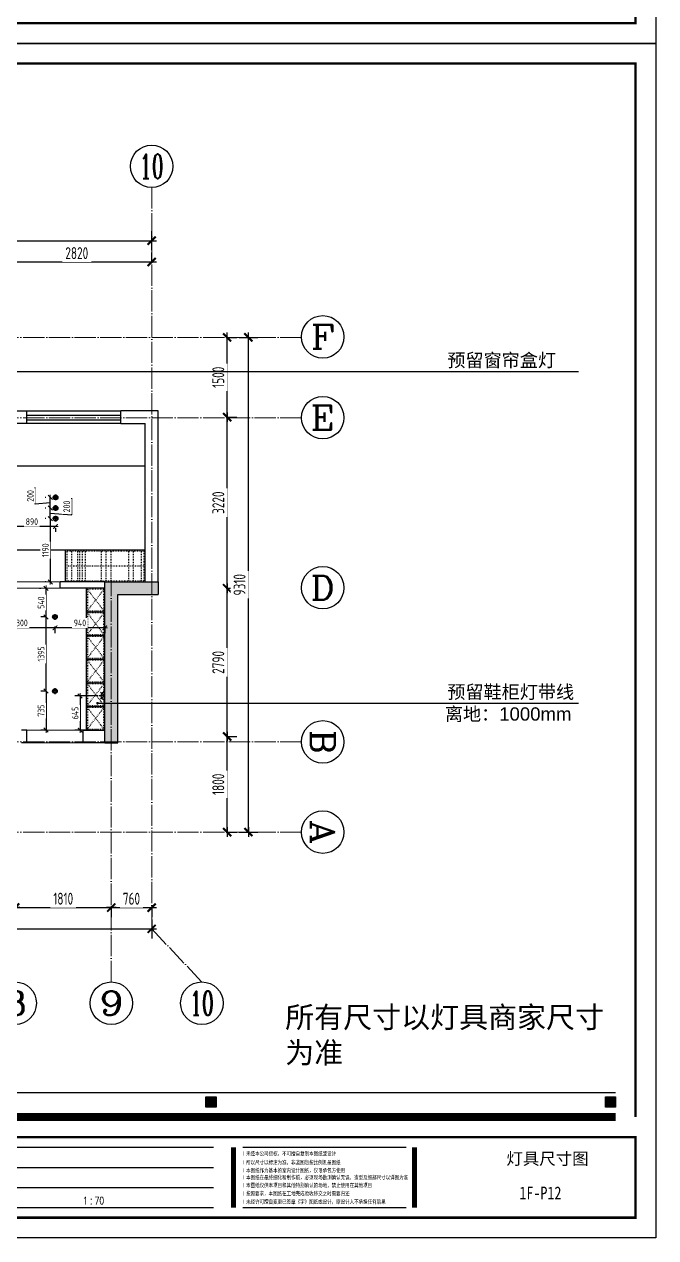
# Model space of a CAD drawing. Header units: inches. Extents: x -50945 to 250244, y -404780 to 18493.
# Drawn here: x 174789 to 186676, y -337352 to -314517 of the extents above; entities that cross this region are included whole.
import ezdxf
from ezdxf.enums import TextEntityAlignment as Align

# ---------------------------------------------------------------- set-up
doc = ezdxf.new("R2010")
doc.units = ezdxf.units.IN
doc.header["$MEASUREMENT"] = 0
doc.linetypes.add('ACAD_ISO03W100', pattern=[30, 12, -18])
doc.linetypes.add('DOTE', pattern=[2.42, 2, -0.2, 0.02, -0.2])
for name, color, linetype in [('0 @ 1 (1)', 7, 'Continuous'), ('15开关布置图-YJ', 2, 'Continuous'), ('AXIS', 1, 'Continuous'), ('AXIS_TEXT', 7, 'Continuous'), ('A图框', 7, 'Continuous'), ('D-ARCHI', 250, 'Continuous'), ('EVH 立面填充', 8, 'Continuous'), ('IBS-003-建筑窗框', 3, 'Continuous'), ('IBS-182-原建筑非承重墙', 150, 'Continuous'), ('IBS-200-原建筑承重墙柱', 200, 'Continuous'), ('IBS-63-原建筑窗', 63, 'Continuous'), ('IDS-040-固定高家具', 40, 'Continuous'), ('IRC-2-天花灯具', 2, 'Continuous'), ('IRC-30-天花轮廓线', 30, 'Continuous'), ('外标注', 50, 'Continuous')]:
    doc.layers.add(name, color=color, linetype=linetype)
doc.layers.add('天棚材质标注', color=2, linetype='Continuous', lineweight=5)
doc.layers.add('门', color=65, linetype='Continuous', lineweight=13)
doc.styles.add('04.YBC-外标注3.0', font='', dxfattribs={"width": 0.8, "height": 3})
doc.styles.add('05.YBC-内标注2.5', font='', dxfattribs={"width": 0.8, "height": 2.5})
doc.styles.add('_TCH_AXIS', font='COMPLEX', dxfattribs={"bigfont": 'GBCBIG'})
doc.styles.add('COMPLEX', font='COMPLEX')
doc.styles.add('HBA-DIMT', font='ARCHS.SHX', dxfattribs={"width": 0.8})
doc.styles.get("Standard").update_dxf_attribs({"font": 'Arial.ttf'})
doc.styles.add('宋体', font='', dxfattribs={"width": 0.8})
doc.styles.get('04.YBC-外标注3.0').set_extended_font_data('SimSun')
doc.styles.get('05.YBC-内标注2.5').set_extended_font_data('SimSun')
doc.styles.get('宋体').set_extended_font_data('SimSun')
doc.dimstyles.new('HBA_40', dxfattribs={"dimscale": 50, "dimtxt": 2.5, "dimasz": 0.1, "dimexe": 2, "dimexo": 2.5, "dimgap": 0.6, "dimtad": 1, "dimdec": 0, "dimrnd": 5, "dimzin": 0, "dimtxsty": 'HBA-DIMT', "dimblk": 'HBA_DIMENSION_TICK', "dimblk1": 'HBA_DIMENSION_TICK', "dimblk2": 'HBA_DIMENSION_TICK', "dimcen": 0.125, "dimclrd": 44, "dimclre": 44, "dimclrt": 2, "dimadec": 0, "dimazin": 0, "dimtfac": 1, "dimtdec": 0, "dimtix": 1, "dimtmove": 1, "dimatfit": 3, "dimldrblk": 'HBA_Leader_Dot', "dimfxl": 0, "dimtvp": 1, "dimtfill": 1, "dimtolj": 1, "dimtzin": 0, "dimarcsym": 0})

# ---------------------------------------------------------------- blocks, each defined once
blk = doc.blocks.new('gegeg')
at = {"layer": 'A图框'}
h = blk.add_hatch(color=256, dxfattribs=at)
h.dxf.hatch_style = 1
h.paths.add_polyline_path([(154931, -57558), (154756, -57558), (154756, -57733), (154931, -57733)])
h = blk.add_hatch(color=256, dxfattribs=at)
h.dxf.hatch_style = 1
h.paths.add_polyline_path([(161887, -57558), (161712, -57558), (161712, -57733), (161887, -57733)])
for p, q in [((133887, -57482), (161887, -57482)), ((151384, -58433), (154884, -58433)), ((155398, -58433), (158242, -58433)), ((151384, -58783), (154884, -58783)), ((151384, -59133), (154884, -59133)), ((151384, -59483), (154884, -59483)), ((155398, -59483), (158242, -59483))]:
    blk.add_line(p, q, dxfattribs=at)
for points in [[(162587, -39218), (162587, -60008), (133187, -60008), (133187, -39218)], [(154756, -57558), (154931, -57558), (154931, -57733), (154756, -57733)], [(161712, -57558), (161887, -57558), (161887, -57733), (161712, -57733)]]:
    blk.add_lwpolyline(points, close=True, dxfattribs=at)
for points, const_width in [([(133537, -40125), (133537, -39568), (162237, -39568), (162237, -57908)], 42), ([(161887, -57908), (133887, -57908)], 140), ([(155234, -58433), (155234, -59483)], 84), ([(158387, -58433), (158387, -59483)], 84)]:
    blk.add_lwpolyline(points, dxfattribs=dict(at, const_width=const_width))
at = {"layer": 'A图框', "const_width": 42}
blk.add_lwpolyline([(133537, -58258), (162237, -58258), (162237, -59658), (133537, -59658)], close=True, dxfattribs=at)
at = {"layer": '0 @ 1 (1)', "insert": (152579, -59363), "char_height": 175, "width": 3199.54, "attachment_point": 4, "style": '05.YBC-内标注2.5'}
blk.add_mtext('{\\fMicrosoft YaHei|b0|i0|c134|p34;\\H0.8x; 1 : 70}', dxfattribs=at)
at = {"layer": 'A图框', "char_height": 70, "attachment_point": 1, "style": '04.YBC-外标注3.0'}
for s, width, insert in [('{\\fArial Unicode MS|b0|i0|c134|p0;l 未经本公司授权，不可擅自复制本图纸或设计}', 1842.18, (155405, -58508)), ('{\\fArial Unicode MS|b0|i0|c134|p0;l 所以尺寸以标注为准，非蓝图勿按比例测量图纸}', 1906.2, (155405, -58662)), ('{\\fArial Unicode MS|b0|i0|c134|p0;l 本图纸作为基本的室内设计图纸，仅限承包方使用}', 2550.12, (155405, -58801)), ('{\\fArial Unicode MS|b0|i0|c134|p0;l 本图纸在最终细化和制作前，必须现场勘测确认无误，造型及细部尺寸以详图为准}', 3701.19, (155405, -58923)), ('{\\fArial Unicode MS|b0|i0|c134|p0;l 本图纸仅供本项目和其他特别确认的场地，禁止使用在其他项目}', 3008.74, (155405, -59060)), ('{\\fArial Unicode MS|b0|i0|c134|p0;l 按照要求，本图纸在工地完成验收移交之时需要归还}', 1941.8, (155405, -59203)), ('{\\fArial Unicode MS|b0|i0|c134|p0;l 未经许可擅自变更已签章《字》图纸或设计，原设计人不承担任何后果}', 3026.66, (155405, -59346))]:
    blk.add_mtext_dynamic_manual_height_columns(s, width=width, gutter_width=1, heights=[0], dxfattribs=dict(at, insert=insert))
blk = doc.blocks.new('HBA_DIMENSION_TICK')
at = {"color": 0, "linetype": 'ByBlock'}
for p, q in [((-10, 0), (0, 0)), ((0, 0), (10, 0))]:
    blk.add_line(p, q, dxfattribs=at)
at = {"color": 50, "linetype": 'ByBlock'}
blk.add_solid([(-10, -7), (-7, -10), (7, 10), (10, 7)], dxfattribs=at)
blk = doc.blocks.new('*D635')
at = {"layer": 'Defpoints', "color": 0, "transparency": 16777216}
for p in [(174617, -330884), (176427, -330884), (176427, -331139)]:
    blk.add_point(p, dxfattribs=at)
at = {"layer": '外标注', "color": 44, "lineweight": -2, "transparency": 16777216}
for p, q in [((174617, -331109), (174617, -331319)), ((174626, -331139), (176418, -331139)), ((176427, -331109), (176427, -331319))]:
    blk.add_line(p, q, dxfattribs=at)
at = {"layer": '外标注', "color": 44, "lineweight": -2, "transparency": 16777216, "xscale": 9, "yscale": 9, "zscale": 9, "rotation": 180}
blk.add_blockref('HBA_DIMENSION_TICK', (174617, -331139), dxfattribs=at)
at = {"layer": '外标注', "color": 44, "lineweight": -2, "transparency": 16777216, "xscale": 9, "yscale": 9, "zscale": 9}
blk.add_blockref('HBA_DIMENSION_TICK', (176427, -331139), dxfattribs=at)
at = {"layer": '外标注', "color": 2, "transparency": 16777216, "insert": (175522, -330972), "char_height": 225, "attachment_point": 5, "style": 'HBA-DIMT', "bg_fill": 3, "box_fill_scale": 1.25, "bg_fill_color": 256, "bg_fill_true_color": 13158600, "bg_fill_transparency": 0}
blk.add_mtext('\\A1;1810', dxfattribs=at)
blk = doc.blocks.new('HBA_Leader_Dot')
at = {"color": 0, "linetype": 'ByBlock'}
blk.add_line((-5, 0), (-10, 0), dxfattribs=at)
at = {"color": 0, "linetype": 'ByBlock', "const_width": 5}
blk.add_lwpolyline([(-2.5, 0, 1), (2.5, 0, 1)], format="xyb", close=True, dxfattribs=at)
blk = doc.blocks.new('*D636')
at = {"layer": 'Defpoints', "color": 0, "transparency": 16777216}
for p in [(176427, -330884), (177187, -330884), (177187, -331139)]:
    blk.add_point(p, dxfattribs=at)
at = {"layer": '外标注', "color": 44, "lineweight": -2, "transparency": 16777216}
for p, q in [((176427, -331109), (176427, -331319)), ((176436, -331139), (177178, -331139)), ((177187, -331109), (177187, -331319))]:
    blk.add_line(p, q, dxfattribs=at)
at = {"layer": '外标注', "color": 44, "lineweight": -2, "transparency": 16777216, "xscale": 9, "yscale": 9, "zscale": 9, "rotation": 180}
blk.add_blockref('HBA_DIMENSION_TICK', (176427, -331139), dxfattribs=at)
at = {"layer": '外标注', "color": 44, "lineweight": -2, "transparency": 16777216, "xscale": 9, "yscale": 9, "zscale": 9}
blk.add_blockref('HBA_DIMENSION_TICK', (177187, -331139), dxfattribs=at)
at = {"layer": '外标注', "color": 2, "transparency": 16777216, "insert": (176807, -330972), "char_height": 225, "attachment_point": 5, "style": 'HBA-DIMT', "bg_fill": 3, "box_fill_scale": 1.25, "bg_fill_color": 256, "bg_fill_true_color": 13158600, "bg_fill_transparency": 0}
blk.add_mtext('\\A1;760', dxfattribs=at)
blk = doc.blocks.new('*D637')
at = {"layer": 'Defpoints', "color": 0, "transparency": 16777216}
for p in [(162487, -331139), (177187, -331139), (177187, -331539)]:
    blk.add_point(p, dxfattribs=at)
at = {"layer": '外标注', "color": 44, "lineweight": -2, "transparency": 16777216}
for p, q in [((162487, -331364), (162487, -331719)), ((162496, -331539), (177178, -331539)), ((177187, -331364), (177187, -331719))]:
    blk.add_line(p, q, dxfattribs=at)
at = {"layer": '外标注', "color": 44, "lineweight": -2, "transparency": 16777216, "xscale": 9, "yscale": 9, "zscale": 9, "rotation": 180}
blk.add_blockref('HBA_DIMENSION_TICK', (162487, -331539), dxfattribs=at)
at = {"layer": '外标注', "color": 44, "lineweight": -2, "transparency": 16777216, "xscale": 9, "yscale": 9, "zscale": 9}
blk.add_blockref('HBA_DIMENSION_TICK', (177187, -331539), dxfattribs=at)
at = {"layer": '外标注', "color": 2, "transparency": 16777216, "insert": (169837, -331372), "char_height": 225, "attachment_point": 5, "style": 'HBA-DIMT', "bg_fill": 3, "box_fill_scale": 1.25, "bg_fill_color": 256, "bg_fill_true_color": 13158600, "bg_fill_transparency": 0}
blk.add_mtext('\\A1;14700', dxfattribs=at)
blk = doc.blocks.new('*D638')
at = {"layer": 'Defpoints', "color": 0, "transparency": 16777216}
for p in [(178365, -327920), (178607, -327920), (178365, -329719)]:
    blk.add_point(p, dxfattribs=at)
at = {"layer": '外标注', "color": 44, "lineweight": -2, "transparency": 16777216}
for p, q in [((178590, -327920), (178787, -327920)), ((178607, -329710), (178607, -327929)), ((178590, -329719), (178787, -329719))]:
    blk.add_line(p, q, dxfattribs=at)
at = {"layer": '外标注', "color": 44, "lineweight": -2, "transparency": 16777216, "xscale": 9, "yscale": 9, "zscale": 9}
for p, rotation in [((178607, -327920), 90), ((178607, -329719), 270)]:
    blk.add_blockref('HBA_DIMENSION_TICK', p, dxfattribs=dict(at, rotation=rotation))
at = {"layer": '外标注', "color": 2, "transparency": 16777216, "insert": (178441, -328820), "char_height": 225, "attachment_point": 5, "rotation": 90, "style": 'HBA-DIMT', "bg_fill": 3, "box_fill_scale": 1.25, "bg_fill_color": 256, "bg_fill_true_color": 13158600, "bg_fill_transparency": 0}
blk.add_mtext('\\A1;1800', dxfattribs=at)
blk = doc.blocks.new('*D639')
at = {"layer": 'Defpoints', "color": 0, "transparency": 16777216}
for p in [(178365, -325130), (178607, -325130), (178365, -327920)]:
    blk.add_point(p, dxfattribs=at)
at = {"layer": '外标注', "color": 44, "lineweight": -2, "transparency": 16777216}
for p, q in [((178590, -325130), (178787, -325130)), ((178607, -327911), (178607, -325139)), ((178590, -327920), (178787, -327920))]:
    blk.add_line(p, q, dxfattribs=at)
at = {"layer": '外标注', "color": 44, "lineweight": -2, "transparency": 16777216, "xscale": 9, "yscale": 9, "zscale": 9}
for p, rotation in [((178607, -325130), 90), ((178607, -327920), 270)]:
    blk.add_blockref('HBA_DIMENSION_TICK', p, dxfattribs=dict(at, rotation=rotation))
at = {"layer": '外标注', "color": 2, "transparency": 16777216, "insert": (178441, -326525), "char_height": 225, "attachment_point": 5, "rotation": 90, "style": 'HBA-DIMT', "bg_fill": 3, "box_fill_scale": 1.25, "bg_fill_color": 256, "bg_fill_true_color": 13158600, "bg_fill_transparency": 0}
blk.add_mtext('\\A1;2790', dxfattribs=at)
blk = doc.blocks.new('*D640')
at = {"layer": 'Defpoints', "color": 0, "transparency": 16777216}
for p in [(178365, -321910), (178607, -321910), (178365, -325130)]:
    blk.add_point(p, dxfattribs=at)
at = {"layer": '外标注', "color": 44, "lineweight": -2, "transparency": 16777216}
for p, q in [((178590, -321910), (178787, -321910)), ((178607, -325121), (178607, -321919)), ((178590, -325130), (178787, -325130))]:
    blk.add_line(p, q, dxfattribs=at)
at = {"layer": '外标注', "color": 44, "lineweight": -2, "transparency": 16777216, "xscale": 9, "yscale": 9, "zscale": 9}
for p, rotation in [((178607, -321910), 90), ((178607, -325130), 270)]:
    blk.add_blockref('HBA_DIMENSION_TICK', p, dxfattribs=dict(at, rotation=rotation))
at = {"layer": '外标注', "color": 2, "transparency": 16777216, "insert": (178441, -323520), "char_height": 225, "attachment_point": 5, "rotation": 90, "style": 'HBA-DIMT', "bg_fill": 3, "box_fill_scale": 1.25, "bg_fill_color": 256, "bg_fill_true_color": 13158600, "bg_fill_transparency": 0}
blk.add_mtext('\\A1;3220', dxfattribs=at)
blk = doc.blocks.new('*D641')
at = {"layer": 'Defpoints', "color": 0, "transparency": 16777216}
for p in [(178365, -320410), (178607, -320410), (178365, -321910)]:
    blk.add_point(p, dxfattribs=at)
at = {"layer": '外标注', "color": 44, "lineweight": -2, "transparency": 16777216}
for p, q in [((178590, -320410), (178787, -320410)), ((178607, -321901), (178607, -320419)), ((178590, -321910), (178787, -321910))]:
    blk.add_line(p, q, dxfattribs=at)
at = {"layer": '外标注', "color": 44, "lineweight": -2, "transparency": 16777216, "xscale": 9, "yscale": 9, "zscale": 9}
for p, rotation in [((178607, -320410), 90), ((178607, -321910), 270)]:
    blk.add_blockref('HBA_DIMENSION_TICK', p, dxfattribs=dict(at, rotation=rotation))
at = {"layer": '外标注', "color": 2, "transparency": 16777216, "insert": (178441, -321160), "char_height": 225, "attachment_point": 5, "rotation": 90, "style": 'HBA-DIMT', "bg_fill": 3, "box_fill_scale": 1.25, "bg_fill_color": 256, "bg_fill_true_color": 13158600, "bg_fill_transparency": 0}
blk.add_mtext('\\A1;1500', dxfattribs=at)
blk = doc.blocks.new('*D642')
at = {"layer": 'Defpoints', "color": 0, "transparency": 16777216}
for p in [(178607, -320410), (179007, -320410), (178607, -329719)]:
    blk.add_point(p, dxfattribs=at)
at = {"layer": '外标注', "color": 44, "lineweight": -2, "transparency": 16777216}
for p, q in [((178832, -320410), (179187, -320410)), ((179007, -329710), (179007, -320419)), ((178832, -329719), (179187, -329719))]:
    blk.add_line(p, q, dxfattribs=at)
at = {"layer": '外标注', "color": 44, "lineweight": -2, "transparency": 16777216, "xscale": 9, "yscale": 9, "zscale": 9}
for p, rotation in [((179007, -320410), 90), ((179007, -329719), 270)]:
    blk.add_blockref('HBA_DIMENSION_TICK', p, dxfattribs=dict(at, rotation=rotation))
at = {"layer": '外标注', "color": 2, "transparency": 16777216, "insert": (178841, -325064), "char_height": 225, "attachment_point": 5, "rotation": 90, "style": 'HBA-DIMT', "bg_fill": 3, "box_fill_scale": 1.25, "bg_fill_color": 256, "bg_fill_true_color": 13158600, "bg_fill_transparency": 0}
blk.add_mtext('\\A1;9310', dxfattribs=at)
blk = doc.blocks.new('*D646')
at = {"layer": 'Defpoints', "color": 0, "transparency": 16777216}
for p in [(177187, -318990), (174367, -319215), (177187, -319215)]:
    blk.add_point(p, dxfattribs=at)
at = {"layer": '外标注', "color": 44, "lineweight": -2, "transparency": 16777216}
for p, q in [((174367, -318990), (174367, -318810)), ((174376, -318990), (177178, -318990)), ((177187, -318990), (177187, -318810))]:
    blk.add_line(p, q, dxfattribs=at)
at = {"layer": '外标注', "color": 44, "lineweight": -2, "transparency": 16777216, "xscale": 9, "yscale": 9, "zscale": 9, "rotation": 180}
blk.add_blockref('HBA_DIMENSION_TICK', (174367, -318990), dxfattribs=at)
at = {"layer": '外标注', "color": 44, "lineweight": -2, "transparency": 16777216, "xscale": 9, "yscale": 9, "zscale": 9}
blk.add_blockref('HBA_DIMENSION_TICK', (177187, -318990), dxfattribs=at)
at = {"layer": '外标注', "color": 2, "transparency": 16777216, "insert": (175777, -318824), "char_height": 225, "attachment_point": 5, "style": 'HBA-DIMT', "bg_fill": 3, "box_fill_scale": 1.25, "bg_fill_color": 256, "bg_fill_true_color": 13158600, "bg_fill_transparency": 0}
blk.add_mtext('\\A1;2820', dxfattribs=at)
blk = doc.blocks.new('*D647')
at = {"layer": 'Defpoints', "color": 0, "transparency": 16777216}
for p in [(177187, -318590), (162487, -318990), (177187, -318990)]:
    blk.add_point(p, dxfattribs=at)
at = {"layer": '外标注', "color": 44, "lineweight": -2, "transparency": 16777216}
for p, q in [((162487, -318765), (162487, -318410)), ((177187, -318765), (177187, -318410)), ((162496, -318590), (177178, -318590))]:
    blk.add_line(p, q, dxfattribs=at)
at = {"layer": '外标注', "color": 44, "lineweight": -2, "transparency": 16777216, "xscale": 9, "yscale": 9, "zscale": 9, "rotation": 180}
blk.add_blockref('HBA_DIMENSION_TICK', (162487, -318590), dxfattribs=at)
at = {"layer": '外标注', "color": 44, "lineweight": -2, "transparency": 16777216, "xscale": 9, "yscale": 9, "zscale": 9}
blk.add_blockref('HBA_DIMENSION_TICK', (177187, -318590), dxfattribs=at)
at = {"layer": '外标注', "color": 2, "transparency": 16777216, "insert": (169837, -318424), "char_height": 225, "attachment_point": 5, "style": 'HBA-DIMT', "bg_fill": 3, "box_fill_scale": 1.25, "bg_fill_color": 256, "bg_fill_true_color": 13158600, "bg_fill_transparency": 0}
blk.add_mtext('\\A1;14700', dxfattribs=at)
blk = doc.blocks.new('_AXISO')
blk.add_circle((0, 0), 0.5)
at = {"layer": 'AXIS_TEXT', "style": 'COMPLEX', "width": 1.041667}
blk.add_attdef('A', text='', height=0.56, dxfattribs=at).set_placement((-0.25, -0.28), (0.25, -0.28), align=Align.FIT)
blk = doc.blocks.new('A$C2C253EB8')
at = {"layer": 'IRC-2-天花灯具', "color": 250}
for p, q in [((0, 55), (110, 55)), ((55, 0), (55, 110))]:
    blk.add_line(p, q, dxfattribs=at)
at = {"layer": 'IRC-2-天花灯具', "color": 2}
blk.add_ellipse((55, 55), major_axis=(44, 0), ratio=1, start_param=1.571461413961594, end_param=7.85464672114118, dxfattribs=at)
at = {"layer": 'IRC-2-天花灯具', "color": 251}
blk.add_ellipse((55, 55), major_axis=(33, 0), ratio=1, start_param=1.570667, end_param=7.853852, dxfattribs=at)
blk = doc.blocks.new('*D653')
at = {"layer": 'Defpoints', "color": 0, "transparency": 16777216}
for p in [(175312, -327065), (175198, -327800), (175312, -327800)]:
    blk.add_point(p, dxfattribs=at)
at = {"layer": '天棚材质标注', "color": 44, "lineweight": -2, "transparency": 16777216}
for p, q in [((175187, -327065), (175098, -327065)), ((175198, -327070), (175198, -327795)), ((175187, -327800), (175098, -327800))]:
    blk.add_line(p, q, dxfattribs=at)
at = {"layer": '天棚材质标注', "color": 44, "lineweight": -2, "transparency": 16777216, "xscale": 5, "yscale": 5, "zscale": 5}
for p, rotation in [((175198, -327065), 90), ((175198, -327800), 270)]:
    blk.add_blockref('HBA_DIMENSION_TICK', p, dxfattribs=dict(at, rotation=rotation))
at = {"layer": '天棚材质标注', "color": 2, "transparency": 16777216, "insert": (175106, -327433), "char_height": 125, "attachment_point": 5, "rotation": 90, "style": 'HBA-DIMT', "bg_fill": 3, "box_fill_scale": 1.25, "bg_fill_color": 256, "bg_fill_true_color": 13158600, "bg_fill_transparency": 0}
blk.add_mtext('\\A1;735', dxfattribs=at)
blk = doc.blocks.new('*D654')
at = {"layer": 'Defpoints', "color": 0, "transparency": 16777216}
for p in [(175198, -325670), (175312, -325670), (175312, -327065)]:
    blk.add_point(p, dxfattribs=at)
at = {"layer": '天棚材质标注', "color": 44, "lineweight": -2, "transparency": 16777216}
for p, q in [((175187, -325670), (175098, -325670)), ((175198, -327060), (175198, -325675)), ((175187, -327065), (175098, -327065))]:
    blk.add_line(p, q, dxfattribs=at)
at = {"layer": '天棚材质标注', "color": 44, "lineweight": -2, "transparency": 16777216, "xscale": 5, "yscale": 5, "zscale": 5}
for p, rotation in [((175198, -325670), 90), ((175198, -327065), 270)]:
    blk.add_blockref('HBA_DIMENSION_TICK', p, dxfattribs=dict(at, rotation=rotation))
at = {"layer": '天棚材质标注', "color": 2, "transparency": 16777216, "insert": (175106, -326368), "char_height": 125, "attachment_point": 5, "rotation": 90, "style": 'HBA-DIMT', "bg_fill": 3, "box_fill_scale": 1.25, "bg_fill_color": 256, "bg_fill_true_color": 13158600, "bg_fill_transparency": 0}
blk.add_mtext('\\A1;1395', dxfattribs=at)
blk = doc.blocks.new('*D655')
at = {"layer": 'Defpoints', "color": 0, "transparency": 16777216}
for p in [(175198, -325130), (175198, -325130), (175312, -325670)]:
    blk.add_point(p, dxfattribs=at)
at = {"layer": '天棚材质标注', "color": 44, "lineweight": -2, "transparency": 16777216}
for p, q in [((175073, -325130), (175098, -325130)), ((175198, -325665), (175198, -325135)), ((175187, -325670), (175098, -325670))]:
    blk.add_line(p, q, dxfattribs=at)
at = {"layer": '天棚材质标注', "color": 44, "lineweight": -2, "transparency": 16777216, "xscale": 5, "yscale": 5, "zscale": 5}
for p, rotation in [((175198, -325130), 90), ((175198, -325670), 270)]:
    blk.add_blockref('HBA_DIMENSION_TICK', p, dxfattribs=dict(at, rotation=rotation))
at = {"layer": '天棚材质标注', "color": 2, "transparency": 16777216, "insert": (175106, -325400), "char_height": 125, "attachment_point": 5, "rotation": 90, "style": 'HBA-DIMT', "bg_fill": 3, "box_fill_scale": 1.25, "bg_fill_color": 256, "bg_fill_true_color": 13158600, "bg_fill_transparency": 0}
blk.add_mtext('\\A1;540', dxfattribs=at)
blk = doc.blocks.new('*D656')
at = {"layer": 'Defpoints', "color": 0, "transparency": 16777216}
for p in [(175367, -325725), (176307, -325763), (175367, -325875)]:
    blk.add_point(p, dxfattribs=at)
at = {"layer": '天棚材质标注', "color": 44, "lineweight": -2, "transparency": 16777216}
for p, q in [((175367, -325850), (175367, -325975)), ((176302, -325875), (175372, -325875)), ((176307, -325888), (176307, -325975))]:
    blk.add_line(p, q, dxfattribs=at)
at = {"layer": '天棚材质标注', "color": 44, "lineweight": -2, "transparency": 16777216, "xscale": 5, "yscale": 5, "zscale": 5, "rotation": 180}
blk.add_blockref('HBA_DIMENSION_TICK', (175367, -325875), dxfattribs=at)
at = {"layer": '天棚材质标注', "color": 44, "lineweight": -2, "transparency": 16777216, "xscale": 5, "yscale": 5, "zscale": 5}
blk.add_blockref('HBA_DIMENSION_TICK', (176307, -325875), dxfattribs=at)
at = {"layer": '天棚材质标注', "color": 2, "transparency": 16777216, "insert": (175837, -325782), "char_height": 125, "attachment_point": 5, "style": 'HBA-DIMT', "bg_fill": 3, "box_fill_scale": 1.25, "bg_fill_color": 256, "bg_fill_true_color": 13158600, "bg_fill_transparency": 0}
blk.add_mtext('\\A1;940', dxfattribs=at)
blk = doc.blocks.new('*D657')
at = {"layer": 'Defpoints', "color": 0, "transparency": 16777216}
for p in [(174067, -325725), (175367, -325725), (174067, -325875)]:
    blk.add_point(p, dxfattribs=at)
at = {"layer": '天棚材质标注', "color": 44, "lineweight": -2, "transparency": 16777216}
for p, q in [((174067, -325850), (174067, -325975)), ((175367, -325850), (175367, -325975)), ((175362, -325875), (174072, -325875))]:
    blk.add_line(p, q, dxfattribs=at)
at = {"layer": '天棚材质标注', "color": 44, "lineweight": -2, "transparency": 16777216, "xscale": 5, "yscale": 5, "zscale": 5, "rotation": 180}
blk.add_blockref('HBA_DIMENSION_TICK', (174067, -325875), dxfattribs=at)
at = {"layer": '天棚材质标注', "color": 44, "lineweight": -2, "transparency": 16777216, "xscale": 5, "yscale": 5, "zscale": 5}
blk.add_blockref('HBA_DIMENSION_TICK', (175367, -325875), dxfattribs=at)
at = {"layer": '天棚材质标注', "color": 2, "transparency": 16777216, "insert": (174717, -325782), "char_height": 125, "attachment_point": 5, "style": 'HBA-DIMT', "bg_fill": 3, "box_fill_scale": 1.25, "bg_fill_color": 256, "bg_fill_true_color": 13158600, "bg_fill_transparency": 0}
blk.add_mtext('\\A1;1300', dxfattribs=at)
blk = doc.blocks.new('*D664')
at = {"layer": 'Defpoints', "color": 0, "transparency": 16777216}
for p in [(174487, -323875), (174487, -323969), (175377, -323875)]:
    blk.add_point(p, dxfattribs=at)
at = {"layer": '天棚材质标注', "color": 44, "lineweight": -2, "transparency": 16777216}
for p, q in [((174487, -324000), (174487, -324069)), ((175372, -323969), (174492, -323969)), ((175377, -324000), (175377, -324069))]:
    blk.add_line(p, q, dxfattribs=at)
at = {"layer": '天棚材质标注', "color": 44, "lineweight": -2, "transparency": 16777216, "xscale": 5, "yscale": 5, "zscale": 5, "rotation": 180}
blk.add_blockref('HBA_DIMENSION_TICK', (174487, -323969), dxfattribs=at)
at = {"layer": '天棚材质标注', "color": 44, "lineweight": -2, "transparency": 16777216, "xscale": 5, "yscale": 5, "zscale": 5}
blk.add_blockref('HBA_DIMENSION_TICK', (175377, -323969), dxfattribs=at)
at = {"layer": '天棚材质标注', "color": 2, "transparency": 16777216, "insert": (174932, -323877), "char_height": 125, "attachment_point": 5, "style": 'HBA-DIMT', "bg_fill": 3, "box_fill_scale": 1.25, "bg_fill_color": 256, "bg_fill_true_color": 13158600, "bg_fill_transparency": 0}
blk.add_mtext('\\A1;890', dxfattribs=at)
blk = doc.blocks.new('*D665')
at = {"layer": 'Defpoints', "color": 0, "transparency": 16777216}
for p in [(175322, -323820), (175279, -325010), (175322, -325010)]:
    blk.add_point(p, dxfattribs=at)
at = {"layer": '天棚材质标注', "color": 44, "lineweight": -2, "transparency": 16777216}
for p, q in [((175197, -323820), (175179, -323820)), ((175279, -323825), (175279, -325005)), ((175197, -325010), (175179, -325010))]:
    blk.add_line(p, q, dxfattribs=at)
at = {"layer": '天棚材质标注', "color": 44, "lineweight": -2, "transparency": 16777216, "xscale": 5, "yscale": 5, "zscale": 5}
for p, rotation in [((175279, -323820), 90), ((175279, -325010), 270)]:
    blk.add_blockref('HBA_DIMENSION_TICK', p, dxfattribs=dict(at, rotation=rotation))
at = {"layer": '天棚材质标注', "color": 2, "transparency": 16777216, "insert": (175187, -324415), "char_height": 125, "attachment_point": 5, "rotation": 90, "style": 'HBA-DIMT', "bg_fill": 3, "box_fill_scale": 1.25, "bg_fill_color": 256, "bg_fill_true_color": 13158600, "bg_fill_transparency": 0}
blk.add_mtext('\\A1;1190', dxfattribs=at)
blk = doc.blocks.new('*D666')
at = {"layer": 'Defpoints', "color": 0, "transparency": 16777216}
for p in [(175279, -323620), (175322, -323620), (175322, -323820)]:
    blk.add_point(p, dxfattribs=at)
at = {"layer": '天棚材质标注', "color": 44, "lineweight": -2, "transparency": 16777216}
for p, q in [((175681, -323750), (175681, -323433)), ((175197, -323620), (175179, -323620)), ((175279, -323815), (175279, -323625)), ((175279, -323720), (175681, -323750)), ((175197, -323820), (175179, -323820))]:
    blk.add_line(p, q, dxfattribs=at)
at = {"layer": '天棚材质标注', "color": 44, "lineweight": -2, "transparency": 16777216, "xscale": 5, "yscale": 5, "zscale": 5}
for p, rotation in [((175279, -323620), 90), ((175279, -323820), 270)]:
    blk.add_blockref('HBA_DIMENSION_TICK', p, dxfattribs=dict(at, rotation=rotation))
at = {"layer": '天棚材质标注', "color": 2, "transparency": 16777216, "insert": (175588, -323592), "char_height": 125, "attachment_point": 5, "rotation": 90, "style": 'HBA-DIMT', "bg_fill": 3, "box_fill_scale": 1.25, "bg_fill_color": 256, "bg_fill_true_color": 13158600, "bg_fill_transparency": 0}
blk.add_mtext('\\A1;200', dxfattribs=at)
blk = doc.blocks.new('*D667')
at = {"layer": 'Defpoints', "color": 0, "transparency": 16777216}
for p in [(175279, -323420), (175322, -323420), (175322, -323620)]:
    blk.add_point(p, dxfattribs=at)
at = {"layer": '天棚材质标注', "color": 44, "lineweight": -2, "transparency": 16777216}
for p, q in [((174996, -323550), (174996, -323233)), ((175279, -323520), (174996, -323550)), ((175197, -323420), (175179, -323420)), ((175279, -323615), (175279, -323425)), ((175197, -323620), (175179, -323620))]:
    blk.add_line(p, q, dxfattribs=at)
at = {"layer": '天棚材质标注', "color": 44, "lineweight": -2, "transparency": 16777216, "xscale": 5, "yscale": 5, "zscale": 5}
for p, rotation in [((175279, -323420), 90), ((175279, -323620), 270)]:
    blk.add_blockref('HBA_DIMENSION_TICK', p, dxfattribs=dict(at, rotation=rotation))
at = {"layer": '天棚材质标注', "color": 2, "transparency": 16777216, "insert": (174904, -323392), "char_height": 125, "attachment_point": 5, "rotation": 90, "style": 'HBA-DIMT', "bg_fill": 3, "box_fill_scale": 1.25, "bg_fill_color": 256, "bg_fill_true_color": 13158600, "bg_fill_transparency": 0}
blk.add_mtext('\\A1;200', dxfattribs=at)
blk = doc.blocks.new('fhty')
at = {"layer": 'IRC-2-天花灯具'}
for p, q in [((717910, -196860), (717910, -197065)), ((717910, -196962), (717990, -196900)), ((717910, -196962), (718019, -196962)), ((717910, -196962), (717990, -197025))]:
    blk.add_line(p, q, dxfattribs=at)
blk.add_arc((717910, -196962), 74.3, 270, 90, dxfattribs=at)
blk = doc.blocks.new('*D729')
at = {"layer": 'Defpoints', "color": 0, "transparency": 16777216}
for p in [(176307, -327157), (175839, -327800), (176307, -327800)]:
    blk.add_point(p, dxfattribs=at)
at = {"layer": '天棚材质标注', "color": 44, "lineweight": -2, "transparency": 16777216}
for p, q in [((176182, -327157), (175739, -327157)), ((175839, -327162), (175839, -327795)), ((176182, -327800), (175739, -327800))]:
    blk.add_line(p, q, dxfattribs=at)
at = {"layer": '天棚材质标注', "color": 44, "lineweight": -2, "transparency": 16777216, "xscale": 5, "yscale": 5, "zscale": 5}
for p, rotation in [((175839, -327157), 90), ((175839, -327800), 270)]:
    blk.add_blockref('HBA_DIMENSION_TICK', p, dxfattribs=dict(at, rotation=rotation))
at = {"layer": '天棚材质标注', "color": 2, "transparency": 16777216, "insert": (175746, -327478), "char_height": 125, "attachment_point": 5, "rotation": 90, "style": 'HBA-DIMT', "bg_fill": 3, "box_fill_scale": 1.25, "bg_fill_color": 256, "bg_fill_true_color": 13158600, "bg_fill_transparency": 0}
blk.add_mtext('\\A1;645', dxfattribs=at)

msp = doc.modelspace()

# ---------------------------------------------------------------- hatches: boundary and pattern name
at = {"layer": 'EVH 立面填充'}
h = msp.add_hatch(color=256, dxfattribs=at)
h.dxf.hatch_style = 1
h.paths.add_polyline_path([(176547.07, -325250.4), (177307.07, -325250.4), (177307.07, -325010.4), (176307.07, -325010.4), (176307.07, -328040.4), (176547.07, -328040.4)])

# ---------------------------------------------------------------- linework, layer by layer
for p in [(175957.07, -325575.4), (175957.07, -326020.4), (175957.07, -326465.4), (175957.07, -326910.4), (175957.07, -327355.4)]:
    msp.add_point(p)
at = {"layer": 'IBS-003-建筑窗框', "color": 251, "ltscale": 10}
for p, q in [((174837.07, -321790.4), (176607.07, -321790.4)), ((176607.07, -322030.4), (174837.07, -322030.4))]:
    msp.add_line(p, q, dxfattribs=at)
at = {"layer": 'IBS-182-原建筑非承重墙'}
for p, q in [((174487.07, -321790.4), (174837.07, -321790.4)), ((174837.07, -322030.4), (174837.07, -321790.4)), ((177307.07, -321790.4), (176607.07, -321790.4)), ((176607.07, -322030.4), (176607.07, -321790.4)), ((177307.07, -325010.4), (177307.07, -321790.4)), ((174837.07, -322030.4), (174487.07, -322030.4)), ((176607.07, -322030.4), (177067.07, -322030.4)), ((177067.07, -325010.4), (177067.07, -322030.4)), ((175467.07, -325130.4), (175467.07, -325010.4)), ((176307.07, -325010.4), (175467.07, -325010.4)), ((176307.07, -325130.4), (175467.07, -325130.4)), ((174836.77, -327800.4), (174736.77, -327800.4)), ((174836.77, -328040.4), (174836.77, -327800.4)), ((175897.07, -328040.4), (175897.07, -327800.4)), ((175897.07, -327800.4), (176307.07, -327800.4)), ((174836.77, -328040.4), (174736.77, -328040.4)), ((176307.07, -328040.4), (175897.07, -328040.4))]:
    msp.add_line(p, q, dxfattribs=at)
at = {"layer": 'IBS-200-原建筑承重墙柱', "ltscale": 0.02}
for p, q in [((176307.07, -328040.4), (176307.07, -325010.4)), ((176307.07, -325010.4), (177307.07, -325010.4)), ((177307.07, -325010.4), (177307.07, -325250.4)), ((176547.07, -328040.4), (176547.07, -325250.4)), ((176547.07, -325250.4), (177307.07, -325250.4)), ((176307.07, -328040.4), (176547.07, -328040.4))]:
    msp.add_line(p, q, dxfattribs=at)
at = {"layer": 'IBS-63-原建筑窗'}
for p, q in [((174837.07, -321870.4), (176607.07, -321870.4)), ((174837.07, -321957.98), (176607.07, -321957.98))]:
    msp.add_line(p, q, dxfattribs=at)
at = {"layer": 'IDS-040-固定高家具'}
for p, q in [((177067.07, -324410.4), (175567.07, -324410.4)), ((175567.07, -325010.4), (175567.07, -324410.4)), ((175957.07, -327800.4), (175957.07, -325130.4)), ((175957.07, -325575.4), (176307.07, -325575.4)), ((175957.07, -326020.4), (176307.07, -326020.4)), ((175957.07, -326465.4), (176307.07, -326465.4)), ((175957.07, -326910.4), (176307.07, -326910.4)), ((175957.07, -327355.4), (176307.07, -327355.4))]:
    msp.add_line(p, q, dxfattribs=at)
at = {"layer": 'IDS-040-固定高家具', "linetype": 'ACAD_ISO03W100'}
for p, q in [((175676.22, -324430.4), (175676.22, -324990.4)), ((175792.86, -324430.4), (175792.86, -324990.4)), ((175826.55, -324430.4), (175826.55, -324990.4)), ((175880.98, -324430.4), (175880.98, -324990.4)), ((175938.01, -324430.4), (175938.01, -324990.4)), ((176233.49, -324430.4), (176233.49, -324990.4)), ((176321.62, -324430.4), (176321.62, -324990.4)), ((176417.52, -324430.4), (176417.52, -324990.4)), ((176751.88, -324430.4), (176751.88, -324990.4)), ((176840.01, -324430.4), (176840.01, -324990.4)), ((176987.75, -324430.4), (176987.75, -324990.4)), ((175587.07, -324710.4), (177047.07, -324710.4)), ((175977.07, -325555.4), (176287.07, -325150.4)), ((175977.07, -325150.4), (176287.07, -325555.4)), ((175977.07, -326000.4), (176287.07, -325595.4)), ((175977.07, -325595.4), (176287.07, -326000.4)), ((175977.07, -326445.4), (176287.07, -326040.4)), ((175977.07, -326040.4), (176287.07, -326445.4)), ((175977.07, -326890.4), (176287.07, -326485.4)), ((175977.07, -326485.4), (176287.07, -326890.4)), ((175977.07, -327335.4), (176287.07, -326930.4)), ((175977.07, -326930.4), (176287.07, -327335.4)), ((175977.07, -327780.4), (176287.07, -327375.4)), ((175977.07, -327375.4), (176287.07, -327780.4))]:
    msp.add_line(p, q, dxfattribs=at)
for points in [[(175587.07, -324990.4), (177047.07, -324990.4), (177047.07, -324430.4), (175587.07, -324430.4)], [(175977.07, -325555.4), (176287.07, -325555.4), (176287.07, -325150.4), (175977.07, -325150.4)], [(175977.07, -326000.4), (176287.07, -326000.4), (176287.07, -325595.4), (175977.07, -325595.4)], [(175977.07, -326445.4), (176287.07, -326445.4), (176287.07, -326040.4), (175977.07, -326040.4)], [(175977.07, -326890.4), (176287.07, -326890.4), (176287.07, -326485.4), (175977.07, -326485.4)], [(175977.07, -327335.4), (176287.07, -327335.4), (176287.07, -326930.4), (175977.07, -326930.4)], [(175977.07, -327780.4), (176287.07, -327780.4), (176287.07, -327375.4), (175977.07, -327375.4)]]:
    msp.add_lwpolyline(points, close=True, dxfattribs=at)
at = {"layer": 'IRC-30-天花轮廓线'}
for p, q in [((177067.07, -322830.4), (174487.07, -322830.4)), ((177067.07, -324410.4), (174487.07, -324410.4))]:
    msp.add_line(p, q, dxfattribs=at)
at = {"layer": '门', "color": 8, "lineweight": 5}
for points in [[(174587.07, -325010.4), (175467.07, -325010.4), (175467.07, -325130.4), (174587.07, -325130.4)], [(174836.77, -327800.4), (175897.07, -327800.4), (175897.07, -328040.4), (174836.77, -328040.4)]]:
    msp.add_lwpolyline(points, close=True, dxfattribs=at)

# ---------------------------------------------------------------- block references
at = {"layer": '15开关布置图-YJ', "color": 2, "xscale": 1.081091401797356, "yscale": 1.081091401797356, "zscale": 1.081091401797356}
msp.add_blockref('gegeg', (10904.09, -250002.3), dxfattribs=at)
at = {"layer": 'AXIS'}
ref = msp.add_blockref('_AXISO', (177187.07, -317190.16), dxfattribs=dict(at, xscale=800, yscale=800, zscale=800))
ref.add_attrib('A', '10', dxfattribs={"layer": 'AXIS_TEXT', "height": 452.548, "style": '_TCH_AXIS', "width": 0.724138}).set_placement((176960.79, -317416.43), (177413.34, -317416.43), align=Align.FIT)
ref = msp.add_blockref('_AXISO', (180407.07, -320400.16), dxfattribs=dict(at, xscale=800, yscale=800, zscale=800))
ref.add_attrib('A', 'F', dxfattribs={"layer": 'AXIS_TEXT', "height": 452.55, "style": '_TCH_AXIS', "width": 1.3125}).set_placement((180180.79, -320626.43), (180633.34, -320626.43), align=Align.FIT)
ref = msp.add_blockref('_AXISO', (180407.07, -321920.4), dxfattribs=dict(at, xscale=800, yscale=800, zscale=800))
ref.add_attrib('A', 'E', dxfattribs={"layer": 'AXIS_TEXT', "height": 452.55, "style": '_TCH_AXIS', "width": 1.3125}).set_placement((180180.79, -322146.67), (180633.34, -322146.67), align=Align.FIT)
ref = msp.add_blockref('_AXISO', (180407.07, -325120.17), dxfattribs=dict(at, xscale=800, yscale=800, zscale=800))
ref.add_attrib('A', 'D', dxfattribs={"layer": 'AXIS_TEXT', "height": 452.55, "style": '_TCH_AXIS', "width": 1.235294}).set_placement((180180.79, -325346.44), (180633.34, -325346.44), align=Align.FIT)
ref = msp.add_blockref('_AXISO', (180407.07, -328020.4), dxfattribs=dict(at, xscale=800, yscale=800, zscale=800, rotation=270))
ref.add_attrib('A', 'B', dxfattribs={"layer": 'AXIS_TEXT', "height": 452.55, "rotation": 270, "style": '_TCH_AXIS', "width": 1.235294}).set_placement((180180.79, -327794.13), (180180.79, -328246.67), align=Align.FIT)
ref = msp.add_blockref('_AXISO', (180407.07, -329718.73), dxfattribs=dict(at, xscale=800, yscale=800, zscale=800, rotation=270))
ref.add_attrib('A', 'A', dxfattribs={"layer": 'AXIS_TEXT', "height": 452.55, "rotation": 270, "style": '_TCH_AXIS', "width": 1.166667}).set_placement((180180.79, -329492.46), (180180.79, -329945.01), align=Align.FIT)
ref = msp.add_blockref('_AXISO', (174616.77, -332938.73), dxfattribs=dict(at, xscale=800, yscale=800, zscale=800))
ref.add_attrib('A', '8', dxfattribs={"layer": 'AXIS_TEXT', "height": 452.55, "style": '_TCH_AXIS', "width": 1.5}).set_placement((174390.49, -333165.01), (174843.04, -333165.01), align=Align.FIT)
ref = msp.add_blockref('_AXISO', (176427.07, -332938.73), dxfattribs=dict(at, xscale=800, yscale=800, zscale=800))
ref.add_attrib('A', '9', dxfattribs={"layer": 'AXIS_TEXT', "height": 452.55, "style": '_TCH_AXIS', "width": 1.5}).set_placement((176200.79, -333165.01), (176653.34, -333165.01), align=Align.FIT)
ref = msp.add_blockref('_AXISO', (178131.73, -332938.73), dxfattribs=dict(at, xscale=800, yscale=800, zscale=800))
ref.add_attrib('A', '10', dxfattribs={"layer": 'AXIS_TEXT', "height": 452.548, "style": '_TCH_AXIS', "width": 0.724138}).set_placement((177905.46, -333165.01), (178358.01, -333165.01), align=Align.FIT)
at = {"layer": 'IRC-2-天花灯具', "rotation": 180}
for name, p in [('A$C2C253EB8', (175432.32, -323365.24)), ('A$C2C253EB8', (175432.32, -323565.24)), ('A$C2C253EB8', (175432.32, -323765.24)), ('A$C2C253EB8', (175421.92, -325615.4)), ('A$C2C253EB8', (175421.92, -327010.4)), ('fhty', (894216.7, -524118.99))]:
    msp.add_blockref(name, p, dxfattribs=at)

# ---------------------------------------------------------------- texts
at = {"color": 253, "insert": (184109.79, -336387.96), "char_height": 242.164, "attachment_point": 1, "style": '宋体'}
msp.add_mtext_dynamic_manual_height_columns('1F-P12', width=66.2668, gutter_width=16.21, heights=[0], dxfattribs=at)
at = {"layer": '15开关布置图-YJ', "color": 241}
for s, p in [('预留窗帘盒灯', (182752.55, -320964.23)), ('预留鞋柜灯带线', (182752.55, -327206.89)), ('离地：1000mm', (182706.78, -327621.11))]:
    msp.add_text(s, height=250, dxfattribs=at).set_placement(p)
at = {"layer": '15开关布置图-YJ', "color": 241, "insert": (179700.5, -333002.14), "char_height": 400, "attachment_point": 1}
msp.add_mtext_dynamic_manual_height_columns('{\\fArial Unicode MS|b0|i0|c134|p0;所有尺寸以灯具商家尺寸为准}', width=6146.256, gutter_width=0.5, heights=[0], dxfattribs=at)
at = {"layer": 'A图框', "insert": (183863.82, -335750.04), "char_height": 227.0292, "attachment_point": 1}
msp.add_mtext_dynamic_manual_height_columns('{\\fArial Unicode MS|b0|i0|c134|p0;灯具尺寸图}', width=2770.8358, gutter_width=16.21, heights=[0], dxfattribs=at)

# ---------------------------------------------------------------- dimensions: what is measured, and where the dimension line sits
at = {"layer": '外标注'}
for base, p1, p2, picture, middle in [((177187.07, -318990.16), (174367.07, -319214.74), (177187.07, -319214.74), '*D646', (175777.07, -318823.66)), ((176427.07, -331138.73), (174616.77, -330883.69), (176427.07, -330883.69), '*D635', (175521.92, -330972.23))]:
    dim = msp.add_linear_dim(base=base, p1=p1, p2=p2, dimstyle='HBA_40', override={"dimscale": 90, "dimfxl": 200, "dimfxlon": 1}, dxfattribs=at)
    dim.commit()
    dim.dimension.update_dxf_attribs({"geometry": picture, "text_midpoint": middle})
dim = msp.add_linear_dim(base=(178607.07, -327920.4), p1=(178365.29, -329718.73), p2=(178365.29, -327920.4), angle=270, dimstyle='HBA_40', override={"dimscale": 90, "dimfxl": 200, "dimfxlon": 1}, dxfattribs=at)
dim.commit()
dim.dimension.update_dxf_attribs({"geometry": '*D638', "text_midpoint": (178440.57, -328819.57)})

# ---------------------------------------------------------------- next in the draw order: dimensions: what is measured, and where the dimension line sits
for base, p1, p2, picture, middle in [((177187.07, -318590.16), (162487.07, -318990.16), (177187.07, -318990.16), '*D647', (169837.07, -318423.66)), ((177187.07, -331138.73), (176427.07, -330883.69), (177187.07, -330883.69), '*D636', (176807.07, -330972.23))]:
    dim = msp.add_linear_dim(base=base, p1=p1, p2=p2, dimstyle='HBA_40', override={"dimscale": 90, "dimfxl": 200, "dimfxlon": 1}, dxfattribs=at)
    dim.commit()
    dim.dimension.update_dxf_attribs({"geometry": picture, "text_midpoint": middle})
dim = msp.add_linear_dim(base=(178607.07, -325130.4), p1=(178365.29, -327920.4), p2=(178365.29, -325130.4), angle=270, dimstyle='HBA_40', override={"dimscale": 90, "dimfxl": 200, "dimfxlon": 1}, dxfattribs=at)
dim.commit()
dim.dimension.update_dxf_attribs({"geometry": '*D639', "text_midpoint": (178440.57, -326525.4)})

# ---------------------------------------------------------------- next in the draw order: dimensions: what is measured, and where the dimension line sits
dim = msp.add_linear_dim(base=(178607.07, -321910.4), p1=(178365.29, -325130.4), p2=(178365.29, -321910.4), angle=270, dimstyle='HBA_40', override={"dimscale": 90, "dimfxl": 200, "dimfxlon": 1}, dxfattribs=at)
dim.commit()
dim.dimension.update_dxf_attribs({"geometry": '*D640', "text_midpoint": (178440.57, -323520.4)})
dim = msp.add_linear_dim(base=(177187.07, -331538.73), p1=(162487.07, -331138.73), p2=(177187.07, -331138.73), dimstyle='HBA_40', override={"dimscale": 90, "dimfxl": 200, "dimfxlon": 1}, dxfattribs=at)
dim.commit()
dim.dimension.update_dxf_attribs({"geometry": '*D637', "text_midpoint": (169837.07, -331372.23)})

# ---------------------------------------------------------------- next in the draw order: linework, layer by layer
at = {"layer": 'D-ARCHI', "color": 251, "linetype": 'DOTE', "lineweight": 5, "ltscale": 200}
for p, q in [((177187.07, -331538.73), (177187.07, -317590.16)), ((176427.07, -332538.73), (176427.07, -325010.4)), ((177187.07, -331541.23), (178131.73, -332538.73))]:
    msp.add_line(p, q, dxfattribs=at)

# ---------------------------------------------------------------- next in the draw order: dimensions: what is measured, and where the dimension line sits
at = {"layer": '外标注'}
dim = msp.add_linear_dim(base=(178607.07, -320410.16), p1=(178365.29, -321910.4), p2=(178365.29, -320410.16), angle=270, dimstyle='HBA_40', override={"dimscale": 90, "dimfxl": 200, "dimfxlon": 1}, dxfattribs=at)
dim.commit()
dim.dimension.update_dxf_attribs({"geometry": '*D641', "text_midpoint": (178440.57, -321160.28)})

# ---------------------------------------------------------------- next in the draw order: dimensions: what is measured, and where the dimension line sits
dim = msp.add_linear_dim(base=(179007.07, -320410.16), p1=(178607.07, -329718.73), p2=(178607.07, -320410.16), angle=90, dimstyle='HBA_40', override={"dimscale": 90, "dimfxl": 200, "dimfxlon": 1}, dxfattribs=at)
dim.commit()
dim.dimension.update_dxf_attribs({"geometry": '*D642', "text_midpoint": (178840.57, -325064.44)})

# ---------------------------------------------------------------- next in the draw order: linework, layer by layer
at = {"layer": 'D-ARCHI', "color": 251, "linetype": 'DOTE', "lineweight": 5, "ltscale": 200}
for p, q in [((180007.07, -320410.16), (159679.81, -320410.16)), ((180007.07, -321920.4), (159667.07, -321920.4)), ((180007.07, -328020.4), (159679.81, -328020.4)), ((180007.07, -329718.73), (159679.81, -329718.73))]:
    msp.add_line(p, q, dxfattribs=at)

# ---------------------------------------------------------------- next in the draw order: block references
at = {"layer": '15开关布置图-YJ', "color": 2, "xscale": 1.081091401797356, "yscale": 1.081091401797356, "zscale": 1.081091401797356}
msp.add_blockref('gegeg', (10904.09, -272478.19), dxfattribs=at)

# ---------------------------------------------------------------- next in the draw order: leaders
at = {"layer": '天棚材质标注', "color": 6}
for points in [[(174107.07, -321051.45), (185219.6, -321051.45)], [(176167.74, -327294.11), (185219.6, -327294.11)]]:
    msp.add_leader(points, dimstyle='HBA_40', override={"dimgap": 0.6, "dimtad": 0}, dxfattribs=at)

# ---------------------------------------------------------------- next in the draw order: dimensions: what is measured, and where the dimension line sits
dim = msp.add_linear_dim(base=(174487.07, -323969.21), p1=(175377.32, -323875.24), p2=(174487.07, -323875.24), dimstyle='HBA_40', dxfattribs=at)
dim.commit()
dim.dimension.update_dxf_attribs({"geometry": '*D664', "text_midpoint": (174932.2, -323876.71)})
for base, p1, p2, picture, middle in [((175198.45, -327800.4), (175311.92, -327065.4), (175311.92, -327800.4), '*D653', (175105.95, -327432.9)), ((175838.64, -327800.4), (176307.07, -327156.57), (176307.07, -327800.4), '*D729', (175746.14, -327478.48))]:
    dim = msp.add_linear_dim(base=base, p1=p1, p2=p2, angle=90, dimstyle='HBA_40', dxfattribs=at)
    dim.commit()
    dim.dimension.update_dxf_attribs({"geometry": picture, "text_midpoint": middle})

# ---------------------------------------------------------------- next in the draw order: dimensions: what is measured, and where the dimension line sits
dim = msp.add_linear_dim(base=(175198.45, -325670.4), p1=(175311.92, -327065.4), p2=(175311.92, -325670.4), angle=90, dimstyle='HBA_40', dxfattribs=at)
dim.commit()
dim.dimension.update_dxf_attribs({"geometry": '*D654', "text_midpoint": (175105.95, -326367.9)})

# ---------------------------------------------------------------- next in the draw order: dimensions: what is measured, and where the dimension line sits
dim = msp.add_linear_dim(base=(175198.45, -325130.4), p1=(175311.92, -325670.4), p2=(175198.45, -325130.4), angle=90, dimstyle='HBA_40', dxfattribs=at)
dim.commit()
dim.dimension.update_dxf_attribs({"geometry": '*D655', "text_midpoint": (175105.95, -325400.4)})

# ---------------------------------------------------------------- next in the draw order: dimensions: what is measured, and where the dimension line sits
dim = msp.add_linear_dim(base=(175279.27, -325010.4), p1=(175322.32, -323820.24), p2=(175322.32, -325010.4), angle=90, dimstyle='HBA_40', dxfattribs=at)
dim.commit()
dim.dimension.update_dxf_attribs({"geometry": '*D665', "text_midpoint": (175186.77, -324415.32)})
dim = msp.add_linear_dim(base=(175366.92, -325874.54), p1=(176307.07, -325763.42), p2=(175366.92, -325725.4), dimstyle='HBA_40', dxfattribs=at)
dim.commit()
dim.dimension.update_dxf_attribs({"geometry": '*D656', "text_midpoint": (175836.99, -325782.04)})

# ---------------------------------------------------------------- next in the draw order: dimensions: what is measured, and where the dimension line sits
dim = msp.add_linear_dim(base=(175279.27, -323620.24), p1=(175322.32, -323820.24), p2=(175322.32, -323620.24), angle=90, dimstyle='HBA_40', dxfattribs=at)
dim.commit()
dim.dimension.update_dxf_attribs({"geometry": '*D666', "text_midpoint": (175680.78, -323720.24), "dimtype": 160})
dim = msp.add_linear_dim(base=(174066.92, -325874.54), p1=(175366.92, -325725.4), p2=(174066.92, -325725.4), dimstyle='HBA_40', dxfattribs=at)
dim.commit()
dim.dimension.update_dxf_attribs({"geometry": '*D657', "text_midpoint": (174716.92, -325782.04)})

# ---------------------------------------------------------------- next in the draw order: dimensions: what is measured, and where the dimension line sits
dim = msp.add_linear_dim(base=(175279.27, -323420.24), p1=(175322.32, -323620.24), p2=(175322.32, -323420.24), angle=90, dimstyle='HBA_40', dxfattribs=at)
dim.commit()
dim.dimension.update_dxf_attribs({"geometry": '*D667', "text_midpoint": (174996.28, -323520.24), "dimtype": 160})

doc.saveas('drawing.dxf')
